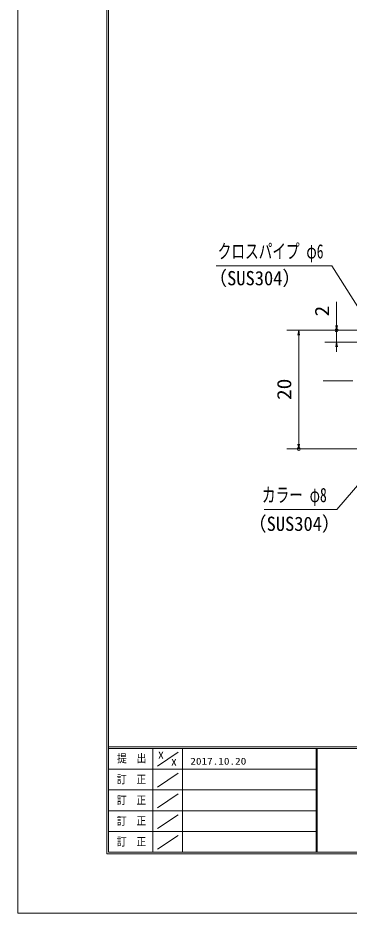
# Model space of a CAD drawing. Units: millimetres, scale not verified. Extents: x -1050 to 1050, y -742 to 742.
# Drawn here: x -1050 to -771, y -742 to 12 of the extents above; entities that cross this region are included whole.
import ezdxf
from ezdxf.enums import TextEntityAlignment as Align

# ---------------------------------------------------------------- set-up
doc = ezdxf.new("R2010")
doc.units = ezdxf.units.MM
doc.header["$LTSCALE"] = 5
doc.header["$PDMODE"] = 32
doc.header["$PDSIZE"] = 2.5
doc.linetypes.add('CHAIN1', pattern=[8, 5, -1, 1, -1])
for name, color, linetype, lineweight in [('0-0_7-図\u3000枠', 4, 'Continuous', 9), ('0-1_寸法注釈', 2, 'Continuous', 9), ('0-2_0', 2, 'Continuous', 9), ('0-3_DEFPOINTS', 134, 'Continuous', 9), ('0-6_中心線', 6, 'CHAIN1', 9)]:
    doc.layers.add(name, color=color, linetype=linetype, lineweight=lineweight)
doc.styles.add('ＭＳ ゴシック', font='')
doc.styles.get('ＭＳ ゴシック').set_extended_font_data('MS Gothic')

# ---------------------------------------------------------------- blocks, each defined once
blk = doc.blocks.new('_OPEN')
at = {"layer": '0-2_0'}
blk.add_line((0, 0), (-5, 0), dxfattribs=at)
blk.add_lwpolyline([(-5, 0.833), (0, 0), (-5, -0.833)], dxfattribs=at)

msp = doc.modelspace()

# ---------------------------------------------------------------- linework, layer by layer
at = {"layer": '0-0_7-図\u3000枠'}
for p, q in [((-975, -692.5), (-975, 692.5)), ((-973.75, -691.25), (-973.75, 691.25)), ((998.75, -602.5), (-973.75, -602.5)), ((998.75, -603.75), (-973.75, -603.75)), ((-936.25, -691.192), (-936.25, -603.75)), ((-932.5, -618.606), (-915, -606.924)), ((-911.25, -603.75), (-911.25, -691.192)), ((-798.75, -603.75), (-798.75, -691.192)), ((-798, -603.75), (-798, -691.192)), ((-798.75, -621.25), (-973.75, -621.25)), ((-932.5, -636.247), (-915, -624.565)), ((-798.75, -638.75), (-973.75, -638.75)), ((-932.5, -653.747), (-915, -642.065)), ((-798.75, -656.25), (-973.75, -656.25)), ((-932.5, -671.247), (-915, -659.565)), ((-798.75, -673.75), (-973.75, -673.75)), ((-932.5, -688.747), (-915, -677.065)), ((1000, -692.5), (-975, -692.5)), ((998.75, -691.25), (-973.75, -691.25))]:
    msp.add_line(p, q, dxfattribs=at)
at = {"layer": '0-1_寸法注釈'}
for p, q in [((-781.62, -247.308), (-781.62, -227.195)), ((-690.45, -251.308), (-823.458, -251.308)), ((-813.458, -255.308), (-813.458, -347.308)), ((-698.783, -251.308), (-791.62, -251.308)), ((-781.62, -261.308), (-781.62, -251.308)), ((-690.45, -261.308), (-791.62, -261.308)), ((-781.62, -265.308), (-781.62, -269.308)), ((-674.2, -351.308), (-823.458, -351.308))]:
    msp.add_line(p, q, dxfattribs=at)
for points in [[(-882.922, -197.031), (-785.732, -197.031), (-731.827, -281.969)], [(-842.622, -402.409), (-781.534, -402.409), (-705.83, -314.562)]]:
    msp.add_lwpolyline(points, dxfattribs=at)
at = {"layer": '0-3_DEFPOINTS'}
msp.add_lwpolyline([(-1050, -742.5), (-1050, 742.5), (1050, 742.5), (1050, -742.5)], close=True, dxfattribs=at)
for p in [(-781.62, -251.308), (-813.458, -351.308)]:
    msp.add_point(p, dxfattribs=at)
at = {"layer": '0-6_中心線'}
msp.add_line((-792.921, -293.808), (-186.852, -293.808), dxfattribs=at)

# ---------------------------------------------------------------- block references
at = {"layer": '0-1_寸法注釈', "xscale": 0.8, "yscale": 0.8}
for p, rotation in [((-781.62, -251.308), 270), ((-813.458, -251.308), 90), ((-781.62, -261.308), 90), ((-813.458, -351.308), 270)]:
    msp.add_blockref('_OPEN', p, dxfattribs=dict(at, rotation=rotation))

# ---------------------------------------------------------------- texts
at = {"layer": '0-0_7-図\u3000枠', "color": 5, "style": 'ＭＳ ゴシック'}
for s, height, width, p in [('提\u3000出', 6.745, 0.9, (-966.593, -617.56)), ('X', 5.773, 1.2, (-931.902, -614.076)), ('X', 5.773, 1.2, (-920.995, -620.022)), ('2017.10.20', 5.773, 1.2, (-904.801, -619.113)), ('訂\u3000正', 6.745, 0.9, (-966.76, -635.201)), ('訂\u3000正', 6.745, 0.9, (-966.76, -652.701)), ('訂\u3000正', 6.745, 0.9, (-966.76, -670.201)), ('訂\u3000正', 6.745, 0.9, (-966.76, -687.701))]:
    msp.add_text(s, height=height, dxfattribs=dict(at, width=width)).set_placement(p, align=Align.BOTTOM_LEFT)
at = {"layer": '0-1_寸法注釈', "color": 7, "style": 'ＭＳ ゴシック'}
for s, height, width, p in [('クロスパイプ φ6', 12.03, 0.7, (-881.686, -194.344)), ('（SUS304）', 12.02, 0.95, (-889.399, -216.971)), ('カラー φ8', 12.03, 0.7, (-844.475, -399.722)), ('（SUS304）', 12.02, 0.95, (-856.127, -423.981))]:
    msp.add_text(s, height=height, dxfattribs=dict(at, width=width)).set_placement(p, align=Align.BOTTOM_LEFT)
at = {"layer": '0-1_寸法注釈', "color": 7, "style": 'ＭＳ ゴシック', "width": 1.1}
for s, p in [('2', (-784.307, -239.618)), ('20', (-816.145, -310.042))]:
    msp.add_text(s, height=12.02, rotation=90, dxfattribs=at).set_placement(p, align=Align.BOTTOM_LEFT)

doc.saveas('drawing.dxf')
